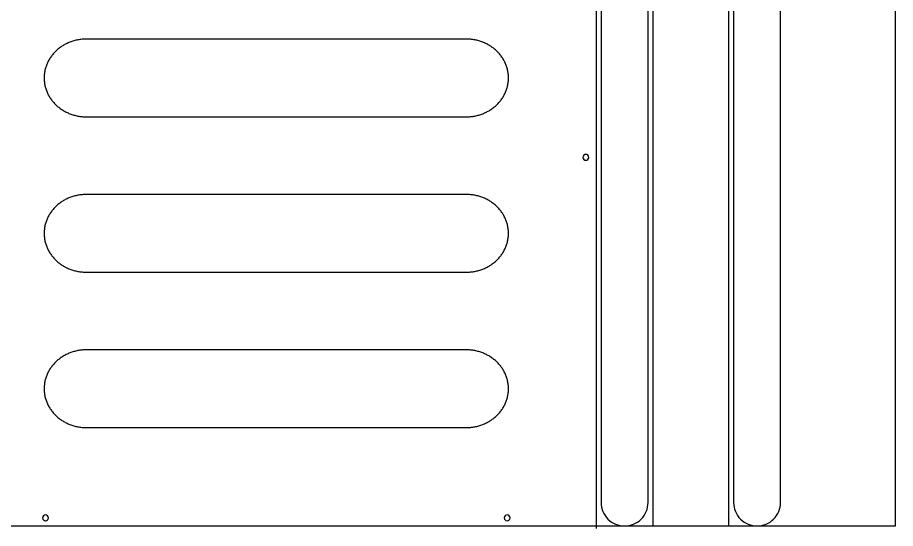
# Model space of a CAD drawing. Extents: x -841 to 6211, y -469 to 2808.
# Drawn here: x 1721 to 2470, y -2 to 434 of the extents above; entities that cross this region are included whole.
import ezdxf

# ---------------------------------------------------------------- set-up
doc = ezdxf.new("R2010")
doc.units = 0
doc.layers.add('DEFAULT_LAYER0', color=1, linetype='CONTINUOUS')
doc.layers.add('T5_LOGOLAYER_20', color=18, linetype='CONTINUOUS')

msp = doc.modelspace()

# ---------------------------------------------------------------- linework, layer by layer
at = {"layer": 'DEFAULT_LAYER0'}
msp.add_lwpolyline([(2214.6, -2.14), (2214.6, 1164.86), (1653.6, 1165), (1668.6, 822.86), (1683.6, 777.86), (1683.6, 477.86), (1668.6, 477.86), (1668.6, -2.14)], dxfattribs=at)
for points in [[(1743.6, 382.4), (1743.61, 381.55), (1743.65, 380.7), (1743.7, 379.85), (1743.78, 379.01), (1743.89, 378.18), (1744.01, 377.35), (1744.16, 376.53), (1744.33, 375.72), (1744.52, 374.91), (1744.73, 374.12), (1744.96, 373.33), (1745.22, 372.54), (1745.49, 371.77), (1745.78, 371), (1746.1, 370.24), (1746.43, 369.5), (1746.78, 368.76), (1747.15, 368.03), (1747.54, 367.31), (1747.94, 366.6), (1748.37, 365.9), (1748.81, 365.21), (1749.27, 364.53), (1749.75, 363.86), (1750.24, 363.21), (1750.75, 362.56), (1751.28, 361.93), (1751.82, 361.31), (1752.38, 360.7), (1752.95, 360.11), (1753.54, 359.53), (1754.14, 358.96), (1754.76, 358.4), (1755.39, 357.86), (1756.04, 357.33), (1756.7, 356.82), (1757.37, 356.32), (1758.06, 355.83), (1758.76, 355.36), (1759.47, 354.91), (1760.19, 354.47), (1760.93, 354.05), (1761.68, 353.64), (1762.44, 353.25), (1763.21, 352.87), (1763.99, 352.51), (1764.78, 352.17), (1765.59, 351.85), (1766.4, 351.54), (1767.22, 351.26), (1768.05, 350.99), (1768.89, 350.74), (1769.74, 350.5), (1770.6, 350.29), (1771.47, 350.09), (1772.34, 349.92), (1773.23, 349.76), (1774.12, 349.63), (1775.01, 349.51), (1775.92, 349.42), (1776.83, 349.34), (1777.75, 349.29), (1778.67, 349.26), (1779.6, 349.24), (2103.6, 349.24), (2104.53, 349.26), (2105.45, 349.29), (2106.37, 349.34), (2107.28, 349.42), (2108.18, 349.51), (2109.08, 349.63), (2109.97, 349.76), (2110.85, 349.92), (2111.73, 350.09), (2112.6, 350.29), (2113.45, 350.5), (2114.3, 350.74), (2115.14, 350.99), (2115.98, 351.26), (2116.8, 351.54), (2117.61, 351.85), (2118.41, 352.17), (2119.21, 352.51), (2119.99, 352.87), (2120.76, 353.25), (2121.52, 353.64), (2122.27, 354.05), (2123, 354.47), (2123.73, 354.91), (2124.44, 355.36), (2125.14, 355.83), (2125.82, 356.32), (2126.5, 356.82), (2127.16, 357.33), (2127.8, 357.86), (2128.44, 358.4), (2129.05, 358.96), (2129.66, 359.53), (2130.25, 360.11), (2130.82, 360.7), (2131.38, 361.31), (2131.92, 361.93), (2132.45, 362.56), (2132.96, 363.21), (2133.45, 363.86), (2133.93, 364.53), (2134.39, 365.21), (2134.83, 365.9), (2135.25, 366.6), (2135.66, 367.31), (2136.05, 368.03), (2136.42, 368.76), (2136.77, 369.5), (2137.1, 370.24), (2137.41, 371), (2137.71, 371.77), (2137.98, 372.54), (2138.23, 373.33), (2138.46, 374.12), (2138.68, 374.91), (2138.87, 375.72), (2139.04, 376.53), (2139.18, 377.35), (2139.31, 378.18), (2139.41, 379.01), (2139.49, 379.85), (2139.55, 380.7), (2139.59, 381.55), (2139.6, 382.4), (2139.59, 383.26), (2139.55, 384.11), (2139.49, 384.95), (2139.41, 385.79), (2139.31, 386.63), (2139.18, 387.45), (2139.04, 388.27), (2138.87, 389.09), (2138.68, 389.89), (2138.46, 390.69), (2138.23, 391.48), (2137.98, 392.26), (2137.71, 393.04), (2137.41, 393.8), (2137.1, 394.56), (2136.77, 395.31), (2136.42, 396.05), (2136.05, 396.78), (2135.66, 397.5), (2135.25, 398.21), (2134.83, 398.91), (2134.39, 399.6), (2133.93, 400.28), (2133.45, 400.94), (2132.96, 401.6), (2132.45, 402.24), (2131.92, 402.88), (2131.38, 403.5), (2130.82, 404.1), (2130.25, 404.7), (2129.66, 405.28), (2129.05, 405.85), (2128.44, 406.41), (2127.8, 406.95), (2127.16, 407.48), (2126.5, 407.99), (2125.82, 408.49), (2125.14, 408.97), (2124.44, 409.44), (2123.73, 409.9), (2123, 410.34), (2122.27, 410.76), (2121.52, 411.17), (2120.76, 411.56), (2119.99, 411.93), (2119.21, 412.29), (2118.41, 412.63), (2117.61, 412.96), (2116.8, 413.26), (2115.98, 413.55), (2115.14, 413.82), (2114.3, 414.07), (2113.45, 414.3), (2112.6, 414.52), (2111.73, 414.71), (2110.85, 414.89), (2109.97, 415.04), (2109.08, 415.18), (2108.18, 415.3), (2107.28, 415.39), (2106.37, 415.47), (2105.45, 415.52), (2104.53, 415.55), (2103.6, 415.56), (1779.6, 415.56), (1778.67, 415.55), (1777.75, 415.52), (1776.83, 415.47), (1775.92, 415.39), (1775.01, 415.3), (1774.12, 415.18), (1773.23, 415.04), (1772.34, 414.89), (1771.47, 414.71), (1770.6, 414.52), (1769.74, 414.3), (1768.89, 414.07), (1768.05, 413.82), (1767.22, 413.55), (1766.4, 413.26), (1765.59, 412.96), (1764.78, 412.63), (1763.99, 412.29), (1763.21, 411.93), (1762.44, 411.56), (1761.68, 411.17), (1760.93, 410.76), (1760.19, 410.34), (1759.47, 409.9), (1758.76, 409.44), (1758.06, 408.97), (1757.37, 408.49), (1756.7, 407.99), (1756.04, 407.48), (1755.39, 406.95), (1754.76, 406.41), (1754.14, 405.85), (1753.54, 405.28), (1752.95, 404.7), (1752.38, 404.1), (1751.82, 403.5), (1751.28, 402.88), (1750.75, 402.24), (1750.24, 401.6), (1749.75, 400.94), (1749.27, 400.28), (1748.81, 399.6), (1748.37, 398.91), (1747.94, 398.21), (1747.54, 397.5), (1747.15, 396.78), (1746.78, 396.05), (1746.43, 395.31), (1746.1, 394.56), (1745.78, 393.8), (1745.49, 393.04), (1745.22, 392.26), (1744.96, 391.48), (1744.73, 390.69), (1744.52, 389.89), (1744.33, 389.09), (1744.16, 388.27), (1744.01, 387.45), (1743.89, 386.63), (1743.78, 385.79), (1743.7, 384.95), (1743.65, 384.11), (1743.61, 383.26)], [(1743.6, 249.77), (1743.61, 248.91), (1743.65, 248.06), (1743.7, 247.22), (1743.78, 246.38), (1743.89, 245.55), (1744.01, 244.72), (1744.16, 243.9), (1744.33, 243.09), (1744.52, 242.28), (1744.73, 241.48), (1744.96, 240.69), (1745.22, 239.91), (1745.49, 239.13), (1745.78, 238.37), (1746.1, 237.61), (1746.43, 236.86), (1746.78, 236.12), (1747.15, 235.39), (1747.54, 234.67), (1747.94, 233.96), (1748.37, 233.26), (1748.81, 232.57), (1749.27, 231.9), (1749.75, 231.23), (1750.24, 230.57), (1750.75, 229.93), (1751.28, 229.3), (1751.82, 228.68), (1752.38, 228.07), (1752.95, 227.47), (1753.54, 226.89), (1754.14, 226.32), (1754.76, 225.77), (1755.39, 225.22), (1756.04, 224.7), (1756.7, 224.18), (1757.37, 223.68), (1758.06, 223.2), (1758.76, 222.73), (1759.47, 222.27), (1760.19, 221.83), (1760.93, 221.41), (1761.68, 221), (1762.44, 220.61), (1763.21, 220.24), (1763.99, 219.88), (1764.78, 219.54), (1765.59, 219.22), (1766.4, 218.91), (1767.22, 218.62), (1768.05, 218.35), (1768.89, 218.1), (1769.74, 217.87), (1770.6, 217.65), (1771.47, 217.46), (1772.34, 217.28), (1773.23, 217.13), (1774.12, 216.99), (1775.01, 216.88), (1775.92, 216.78), (1776.83, 216.71), (1777.75, 216.65), (1778.67, 216.62), (1779.6, 216.61), (2103.6, 216.61), (2104.53, 216.62), (2105.45, 216.65), (2106.37, 216.71), (2107.28, 216.78), (2108.18, 216.88), (2109.08, 216.99), (2109.97, 217.13), (2110.85, 217.28), (2111.73, 217.46), (2112.6, 217.65), (2113.45, 217.87), (2114.3, 218.1), (2115.14, 218.35), (2115.98, 218.62), (2116.8, 218.91), (2117.61, 219.22), (2118.41, 219.54), (2119.21, 219.88), (2119.99, 220.24), (2120.76, 220.61), (2121.52, 221), (2122.27, 221.41), (2123, 221.83), (2123.73, 222.27), (2124.44, 222.73), (2125.14, 223.2), (2125.82, 223.68), (2126.5, 224.18), (2127.16, 224.7), (2127.8, 225.22), (2128.44, 225.77), (2129.05, 226.32), (2129.66, 226.89), (2130.25, 227.47), (2130.82, 228.07), (2131.38, 228.68), (2131.92, 229.3), (2132.45, 229.93), (2132.96, 230.57), (2133.45, 231.23), (2133.93, 231.9), (2134.39, 232.57), (2134.83, 233.26), (2135.25, 233.96), (2135.66, 234.67), (2136.05, 235.39), (2136.42, 236.12), (2136.77, 236.86), (2137.1, 237.61), (2137.41, 238.37), (2137.71, 239.13), (2137.98, 239.91), (2138.23, 240.69), (2138.46, 241.48), (2138.68, 242.28), (2138.87, 243.09), (2139.04, 243.9), (2139.18, 244.72), (2139.31, 245.55), (2139.41, 246.38), (2139.49, 247.22), (2139.55, 248.06), (2139.59, 248.91), (2139.6, 249.77), (2139.59, 250.62), (2139.55, 251.48), (2139.49, 252.32), (2139.41, 253.16), (2139.31, 253.99), (2139.18, 254.82), (2139.04, 255.64), (2138.87, 256.45), (2138.68, 257.26), (2138.46, 258.06), (2138.23, 258.85), (2137.98, 259.63), (2137.71, 260.4), (2137.41, 261.17), (2137.1, 261.93), (2136.77, 262.68), (2136.42, 263.41), (2136.05, 264.14), (2135.66, 264.86), (2135.25, 265.57), (2134.83, 266.27), (2134.39, 266.96), (2133.93, 267.64), (2133.45, 268.31), (2132.96, 268.96), (2132.45, 269.61), (2131.92, 270.24), (2131.38, 270.86), (2130.82, 271.47), (2130.25, 272.06), (2129.66, 272.65), (2129.05, 273.22), (2128.44, 273.77), (2127.8, 274.31), (2127.16, 274.84), (2126.5, 275.36), (2125.82, 275.86), (2125.14, 276.34), (2124.44, 276.81), (2123.73, 277.26), (2123, 277.7), (2122.27, 278.13), (2121.52, 278.53), (2120.76, 278.93), (2119.99, 279.3), (2119.21, 279.66), (2118.41, 280), (2117.61, 280.32), (2116.8, 280.63), (2115.98, 280.92), (2115.14, 281.19), (2114.3, 281.44), (2113.45, 281.67), (2112.6, 281.88), (2111.73, 282.08), (2110.85, 282.25), (2109.97, 282.41), (2109.08, 282.55), (2108.18, 282.66), (2107.28, 282.76), (2106.37, 282.83), (2105.45, 282.88), (2104.53, 282.92), (2103.6, 282.93), (1779.6, 282.93), (1778.67, 282.92), (1777.75, 282.88), (1776.83, 282.83), (1775.92, 282.76), (1775.01, 282.66), (1774.12, 282.55), (1773.23, 282.41), (1772.34, 282.25), (1771.47, 282.08), (1770.6, 281.88), (1769.74, 281.67), (1768.89, 281.44), (1768.05, 281.19), (1767.22, 280.92), (1766.4, 280.63), (1765.59, 280.32), (1764.78, 280), (1763.99, 279.66), (1763.21, 279.3), (1762.44, 278.93), (1761.68, 278.53), (1760.93, 278.13), (1760.19, 277.7), (1759.47, 277.26), (1758.76, 276.81), (1758.06, 276.34), (1757.37, 275.86), (1756.7, 275.36), (1756.04, 274.84), (1755.39, 274.31), (1754.76, 273.77), (1754.14, 273.22), (1753.54, 272.65), (1752.95, 272.06), (1752.38, 271.47), (1751.82, 270.86), (1751.28, 270.24), (1750.75, 269.61), (1750.24, 268.96), (1749.75, 268.31), (1749.27, 267.64), (1748.81, 266.96), (1748.37, 266.27), (1747.94, 265.57), (1747.54, 264.86), (1747.15, 264.14), (1746.78, 263.41), (1746.43, 262.68), (1746.1, 261.93), (1745.78, 261.17), (1745.49, 260.4), (1745.22, 259.63), (1744.96, 258.85), (1744.73, 258.06), (1744.52, 257.26), (1744.33, 256.45), (1744.16, 255.64), (1744.01, 254.82), (1743.89, 253.99), (1743.78, 253.16), (1743.7, 252.32), (1743.65, 251.48), (1743.61, 250.62)], [(1743.6, 117.13), (1743.61, 116.28), (1743.65, 115.43), (1743.7, 114.58), (1743.78, 113.74), (1743.89, 112.91), (1744.01, 112.08), (1744.16, 111.26), (1744.33, 110.45), (1744.52, 109.65), (1744.73, 108.85), (1744.96, 108.06), (1745.22, 107.27), (1745.49, 106.5), (1745.78, 105.73), (1746.1, 104.98), (1746.43, 104.23), (1746.78, 103.49), (1747.15, 102.76), (1747.54, 102.04), (1747.94, 101.33), (1748.37, 100.63), (1748.81, 99.94), (1749.27, 99.26), (1749.75, 98.59), (1750.24, 97.94), (1750.75, 97.29), (1751.28, 96.66), (1751.82, 96.04), (1752.38, 95.43), (1752.95, 94.84), (1753.54, 94.26), (1754.14, 93.69), (1754.76, 93.13), (1755.39, 92.59), (1756.04, 92.06), (1756.7, 91.55), (1757.37, 91.05), (1758.06, 90.56), (1758.76, 90.09), (1759.47, 89.64), (1760.19, 89.2), (1760.93, 88.78), (1761.68, 88.37), (1762.44, 87.98), (1763.21, 87.6), (1763.99, 87.25), (1764.78, 86.9), (1765.59, 86.58), (1766.4, 86.28), (1767.22, 85.99), (1768.05, 85.72), (1768.89, 85.47), (1769.74, 85.23), (1770.6, 85.02), (1771.47, 84.82), (1772.34, 84.65), (1773.23, 84.49), (1774.12, 84.36), (1775.01, 84.24), (1775.92, 84.15), (1776.83, 84.07), (1777.75, 84.02), (1778.67, 83.99), (1779.6, 83.98), (2103.6, 83.98), (2104.53, 83.99), (2105.45, 84.02), (2106.37, 84.07), (2107.28, 84.15), (2108.18, 84.24), (2109.08, 84.36), (2109.97, 84.49), (2110.85, 84.65), (2111.73, 84.82), (2112.6, 85.02), (2113.45, 85.23), (2114.3, 85.47), (2115.14, 85.72), (2115.98, 85.99), (2116.8, 86.28), (2117.61, 86.58), (2118.41, 86.9), (2119.21, 87.25), (2119.99, 87.6), (2120.76, 87.98), (2121.52, 88.37), (2122.27, 88.78), (2123, 89.2), (2123.73, 89.64), (2124.44, 90.09), (2125.14, 90.56), (2125.82, 91.05), (2126.5, 91.55), (2127.16, 92.06), (2127.8, 92.59), (2128.44, 93.13), (2129.05, 93.69), (2129.66, 94.26), (2130.25, 94.84), (2130.82, 95.43), (2131.38, 96.04), (2131.92, 96.66), (2132.45, 97.29), (2132.96, 97.94), (2133.45, 98.59), (2133.93, 99.26), (2134.39, 99.94), (2134.83, 100.63), (2135.25, 101.33), (2135.66, 102.04), (2136.05, 102.76), (2136.42, 103.49), (2136.77, 104.23), (2137.1, 104.98), (2137.41, 105.73), (2137.71, 106.5), (2137.98, 107.27), (2138.23, 108.06), (2138.46, 108.85), (2138.68, 109.65), (2138.87, 110.45), (2139.04, 111.26), (2139.18, 112.08), (2139.31, 112.91), (2139.41, 113.74), (2139.49, 114.58), (2139.55, 115.43), (2139.59, 116.28), (2139.6, 117.13), (2139.59, 117.99), (2139.55, 118.84), (2139.49, 119.69), (2139.41, 120.52), (2139.31, 121.36), (2139.18, 122.18), (2139.04, 123), (2138.87, 123.82), (2138.68, 124.62), (2138.46, 125.42), (2138.23, 126.21), (2137.98, 126.99), (2137.71, 127.77), (2137.41, 128.54), (2137.1, 129.29), (2136.77, 130.04), (2136.42, 130.78), (2136.05, 131.51), (2135.66, 132.23), (2135.25, 132.94), (2134.83, 133.64), (2134.39, 134.33), (2133.93, 135.01), (2133.45, 135.67), (2132.96, 136.33), (2132.45, 136.97), (2131.92, 137.61), (2131.38, 138.23), (2130.82, 138.83), (2130.25, 139.43), (2129.66, 140.01), (2129.05, 140.58), (2128.44, 141.14), (2127.8, 141.68), (2127.16, 142.21), (2126.5, 142.72), (2125.82, 143.22), (2125.14, 143.71), (2124.44, 144.18), (2123.73, 144.63), (2123, 145.07), (2122.27, 145.49), (2121.52, 145.9), (2120.76, 146.29), (2119.99, 146.67), (2119.21, 147.02), (2118.41, 147.36), (2117.61, 147.69), (2116.8, 147.99), (2115.98, 148.28), (2115.14, 148.55), (2114.3, 148.8), (2113.45, 149.03), (2112.6, 149.25), (2111.73, 149.44), (2110.85, 149.62), (2109.97, 149.77), (2109.08, 149.91), (2108.18, 150.03), (2107.28, 150.12), (2106.37, 150.2), (2105.45, 150.25), (2104.53, 150.28), (2103.6, 150.29), (1779.6, 150.29), (1778.67, 150.28), (1777.75, 150.25), (1776.83, 150.2), (1775.92, 150.12), (1775.01, 150.03), (1774.12, 149.91), (1773.23, 149.77), (1772.34, 149.62), (1771.47, 149.44), (1770.6, 149.25), (1769.74, 149.03), (1768.89, 148.8), (1768.05, 148.55), (1767.22, 148.28), (1766.4, 147.99), (1765.59, 147.69), (1764.78, 147.36), (1763.99, 147.02), (1763.21, 146.67), (1762.44, 146.29), (1761.68, 145.9), (1760.93, 145.49), (1760.19, 145.07), (1759.47, 144.63), (1758.76, 144.18), (1758.06, 143.71), (1757.37, 143.22), (1756.7, 142.72), (1756.04, 142.21), (1755.39, 141.68), (1754.76, 141.14), (1754.14, 140.58), (1753.54, 140.01), (1752.95, 139.43), (1752.38, 138.83), (1751.82, 138.23), (1751.28, 137.61), (1750.75, 136.97), (1750.24, 136.33), (1749.75, 135.67), (1749.27, 135.01), (1748.81, 134.33), (1748.37, 133.64), (1747.94, 132.94), (1747.54, 132.23), (1747.15, 131.51), (1746.78, 130.78), (1746.43, 130.04), (1746.1, 129.29), (1745.78, 128.54), (1745.49, 127.77), (1745.22, 126.99), (1744.96, 126.21), (1744.73, 125.42), (1744.52, 124.62), (1744.33, 123.82), (1744.16, 123), (1744.01, 122.18), (1743.89, 121.36), (1743.78, 120.52), (1743.7, 119.69), (1743.65, 118.84), (1743.61, 117.99)]]:
    msp.add_lwpolyline(points, close=True, dxfattribs=at)
for points in [[(2205.6, 317.11, 0.414214), (2203.1, 314.61, 0.414214), (2205.6, 312.11, 0.414214), (2208.1, 314.61, 0.414214)], [(1744.8, 9.36, 0.414214), (1742.3, 6.86, 0.414214), (1744.8, 4.36, 0.414214), (1747.3, 6.86, 0.414214)], [(2138.4, 9.36, 0.414214), (2135.9, 6.86, 0.414214), (2138.4, 4.36, 0.414214), (2140.9, 6.86, 0.414214)]]:
    msp.add_lwpolyline(points, format="xyb", close=True, dxfattribs=at)
at = {"layer": 'T5_LOGOLAYER_20'}
for points in [[(1249.6, 0), (2469.6, 0), (2469.6, 2440), (1249.6, 2440)], [(2262.6, 0), (2327.6, 0), (2327.6, 1129), (2262.6, 1129)]]:
    msp.add_lwpolyline(points, close=True, dxfattribs=at)
for points in [[(2218.6, 19.97, 0.414214), (2238.6, -0.03, 0.414214), (2258.6, 19.97), (2258.6, 1144.97, 0.414214), (2238.6, 1164.97, 0.414214), (2218.6, 1144.97)], [(2331.6, 20, 0.414214), (2351.6, 0, 0.414214), (2371.6, 20), (2371.6, 740, 0.414214), (2351.6, 760, 0.414214), (2331.6, 740)]]:
    msp.add_lwpolyline(points, format="xyb", close=True, dxfattribs=at)

doc.saveas('drawing.dxf')
